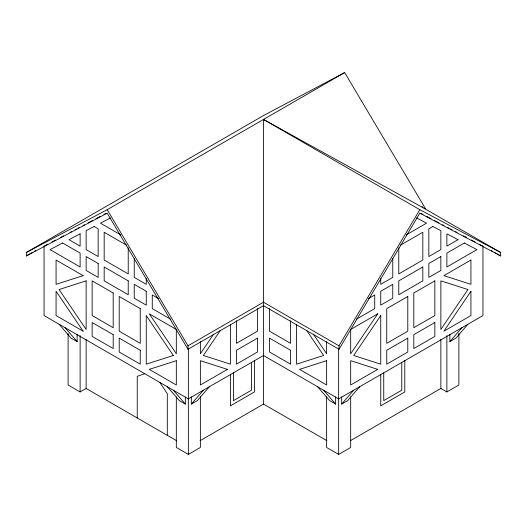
<?xml version="1.0" encoding="UTF-8"?>
<svg xmlns="http://www.w3.org/2000/svg" width="527" height="527" viewBox="0 0 527 527"><rect width="100%" height="100%" fill="white"/><g stroke="black" fill="none" stroke-linecap="round" stroke-linejoin="round"><path stroke-width="0.79" d="M338.993 349.276L338.993 345.804L419.821 209.693L500.65 252.473L500.65 255.944L419.821 213.165L338.993 349.276L263.5 305.693L188.007 349.276L107.179 213.165L26.35 255.944L26.35 252.473L263.836 115.36L344.665 72.581L425.493 208.692L425.157 208.89L263.5 119.445L263.5 404.084L326.938 440.71M213.672 334.131L200.372 353.749L200.372 341.601M220.345 330.455L203.376 355.488L230.431 364.164L230.431 324.474M191.354 396.877L191.354 404.084L203.376 390.197M209.39 386.726L197.362 400.612L191.354 404.084M341.661 396.877L341.661 404.084L353.683 390.197M359.697 386.726L347.675 400.612L341.661 404.084M449.88 334.395L449.88 341.601L461.909 327.715M467.917 324.243L455.895 338.13L449.88 341.601M26.35 255.944L32.042 252.664M34.169 251.432L35.592 250.608M26.35 252.473L107.179 209.693L344.665 72.581M68.102 333.538L68.102 384.993L80.124 391.936L86.138 388.465L176.868 440.849M188.007 349.276L188.007 345.804L263.5 302.221L338.993 345.804M406.251 234.884L426.547 223.165L416.528 217.908M400.191 245.325L422.825 232.255L422.825 260.028L398.774 273.915L398.774 247.776M368.366 298.638L374.73 294.962L374.73 308.624L356.548 319.118M200.062 440.71L263.5 404.084M176.321 396.838L176.321 447.476L188.343 454.419L200.372 447.476L200.372 396.838M350.369 440.71L440.862 388.465L446.876 391.936L458.898 384.993L458.898 333.538M326.628 396.838L326.628 447.476L338.657 454.419L350.679 447.476L350.679 396.838M47.661 244.232L44.051 246.142L44.051 315.568L188.343 398.88L263.5 355.488L338.657 398.88L482.949 315.568L482.949 246.142L479.339 244.232M51.989 241.946L55.592 240.035M60.645 237.361L63.53 235.832M70.025 232.4L71.468 231.636M75.071 229.726L76.514 228.962M77.956 228.198L79.406 227.433M83.009 225.523L84.452 224.759M88.062 222.849L92.39 220.563M96 218.652L100.328 216.36M103.931 214.449L106.098 213.303M110.472 217.908L100.453 223.165L120.749 234.884M144.754 373.709L137.244 376.318L137.244 417.97M264.752 120.11L263.5 119.445L419.821 209.693M420.902 213.303L423.069 214.449M426.672 216.36L431 218.652M434.61 220.563L438.938 222.849M442.548 224.759L443.991 225.523M447.594 227.433L449.044 228.198M450.486 228.962L451.929 229.726M455.532 231.636L456.975 232.4M463.47 235.832L466.355 237.361M471.408 240.035L475.011 241.946M425.157 208.89L500.65 252.473M491.395 250.602L492.817 251.425M494.952 252.657L500.65 255.944M126.809 245.325L104.175 232.255L104.175 260.028L128.226 273.915L128.226 247.776M158.634 298.638L152.27 294.962L152.27 308.624L170.452 319.118M335.646 396.877L335.646 404.084L329.638 400.612L317.61 386.726M77.12 334.395L77.12 341.601L71.105 338.13L59.083 324.243M185.339 396.877L185.339 404.084L179.325 400.612L167.303 386.726M323.624 390.197L335.646 404.084M173.317 390.197L185.339 404.084M65.091 327.715L77.12 341.601M313.328 334.131L326.628 353.749L326.628 341.601M306.655 330.455L323.624 355.488L296.569 364.164L296.569 324.474M159.786 382.391L167.303 393.669L167.303 435.328M422.147 206.525L422.983 207.934M107.179 209.693L188.007 345.804M446.876 335.58L446.876 391.936M440.862 339.46L440.862 388.465M404.789 360.455L404.789 391.936L380.738 405.823L380.738 374.335M401.785 362.431L401.785 390.197L383.748 400.612L383.748 372.846M392.767 258.599L392.767 277.386L380.738 284.33L380.738 278.566M338.657 348.235L338.657 454.419M290.555 320.732L290.555 343.341L269.514 331.187L269.514 308.585M257.486 308.585L257.486 331.187L236.445 343.341L236.445 320.732M254.482 360.455L254.482 391.936L230.431 405.823L230.431 374.335M251.478 362.431L251.478 390.197L233.441 400.612L233.441 372.846M188.343 348.235L188.343 454.419M146.262 278.566L146.262 284.33L134.233 277.386L134.233 258.599M86.138 339.46L86.138 388.465M80.124 335.58L80.124 391.936M377.734 313.835L350.679 353.749L350.679 329.454L377.734 313.835M380.738 315.568L353.683 355.488L380.738 364.164L380.738 315.568M467.917 289.534L440.862 329.454L440.862 280.858L467.917 289.534M470.927 291.273L443.872 331.187L470.927 315.568L470.927 291.273M432.845 226.472L428.84 228.784L428.84 256.557L440.862 249.614L440.862 230.681L432.845 226.472M257.486 338.13L236.445 350.277L236.445 364.164L257.486 352.016L257.486 338.13M227.427 369.374L200.372 384.993L200.372 360.692L227.427 369.374M458.042 239.699L446.876 246.142L446.876 233.836L458.042 239.699M392.767 284.33L380.738 291.266L380.738 305.153L392.767 298.21L392.767 284.33M422.825 266.972L398.774 280.858L398.774 294.738L422.825 280.858L422.825 266.972M440.862 256.557L428.84 263.5L428.84 277.386L440.862 270.443L440.862 256.557M464.34 243L446.876 253.085L446.876 266.972L476.935 249.614L464.34 243M407.793 296.477L386.752 308.624L386.752 343.341L407.793 331.187L407.793 296.477M434.854 280.858L413.807 293.005L413.807 327.715L434.854 315.568L434.854 280.858M470.927 260.028L443.872 275.647L470.927 284.33L470.927 260.028M407.793 338.13L386.752 350.277L386.752 364.164L407.793 352.016L407.793 338.13M434.854 322.511L413.807 334.658L413.807 348.545L434.854 336.397L434.854 322.511M377.734 369.374L350.679 384.993L350.679 360.692L377.734 369.374M62.66 243L50.065 249.614L80.124 266.972L80.124 253.085L62.66 243M80.124 233.836L68.958 239.699L80.124 246.142L80.124 233.836M94.155 226.472L86.138 230.681L86.138 249.614L98.16 256.557L98.16 228.784L94.155 226.472M83.128 275.647L56.073 284.33L56.073 260.028L83.128 275.647M86.138 280.858L59.083 289.534L86.138 329.454L86.138 280.858M173.317 355.488L146.262 364.164L146.262 315.568L173.317 355.488M176.321 360.692L149.266 369.374L176.321 384.993L176.321 360.692M326.628 360.692L299.573 369.374L326.628 384.993L326.628 360.692M290.555 350.277L269.514 338.13L269.514 352.016L290.555 364.164L290.555 350.277M98.16 263.5L86.138 256.557L86.138 270.443L98.16 277.386L98.16 263.5M128.226 280.858L104.175 266.972L104.175 280.858L128.226 294.738L128.226 280.858M146.262 291.266L134.233 284.33L134.233 298.21L146.262 305.153L146.262 291.266M113.193 293.005L92.146 280.858L92.146 315.568L113.193 327.715L113.193 293.005M140.248 308.624L119.207 296.477L119.207 331.187L140.248 343.341L140.248 308.624M176.321 329.454L149.266 313.835L176.321 353.749L176.321 329.454M113.193 334.658L92.146 322.511L92.146 336.397L113.193 348.545L113.193 334.658M140.248 350.277L119.207 338.13L119.207 352.016L140.248 364.164L140.248 350.277M83.128 331.187L56.073 315.568L56.073 291.273L83.128 331.187"/></g></svg>
